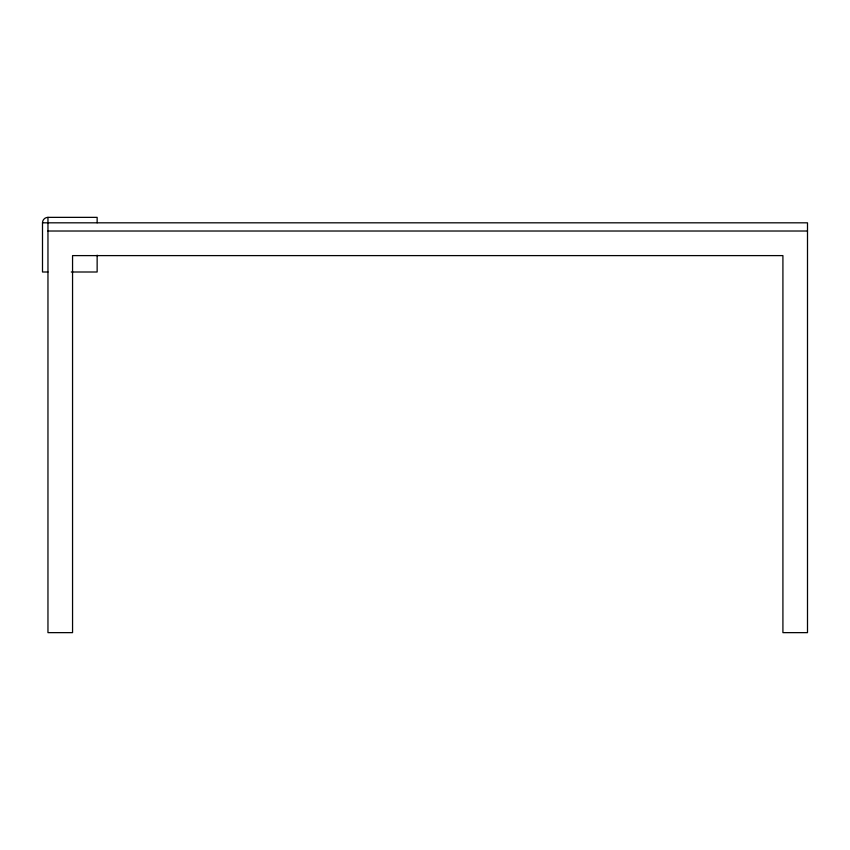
<?xml version="1.0" encoding="UTF-8"?>
<svg xmlns="http://www.w3.org/2000/svg" width="850" height="850" viewBox="0 0 850 850"><rect width="100%" height="100%" fill="white"/><g stroke="black" fill="none" stroke-linecap="round" stroke-linejoin="round"><path stroke-width="1.27" d="M47.961 272L42.5 272L42.5 222.817A5.461 5.461 0 0 1 47.961 217.356L97.144 217.356L97.144 222.817M42.5 222.817L807.5 222.817L807.5 632.644L782.914 632.644L782.914 255.606L72.558 255.606L72.558 632.644L47.961 632.644L47.961 217.356M47.961 231.019L807.5 231.019M71.262 272L97.144 272L97.144 255.181"/></g></svg>
